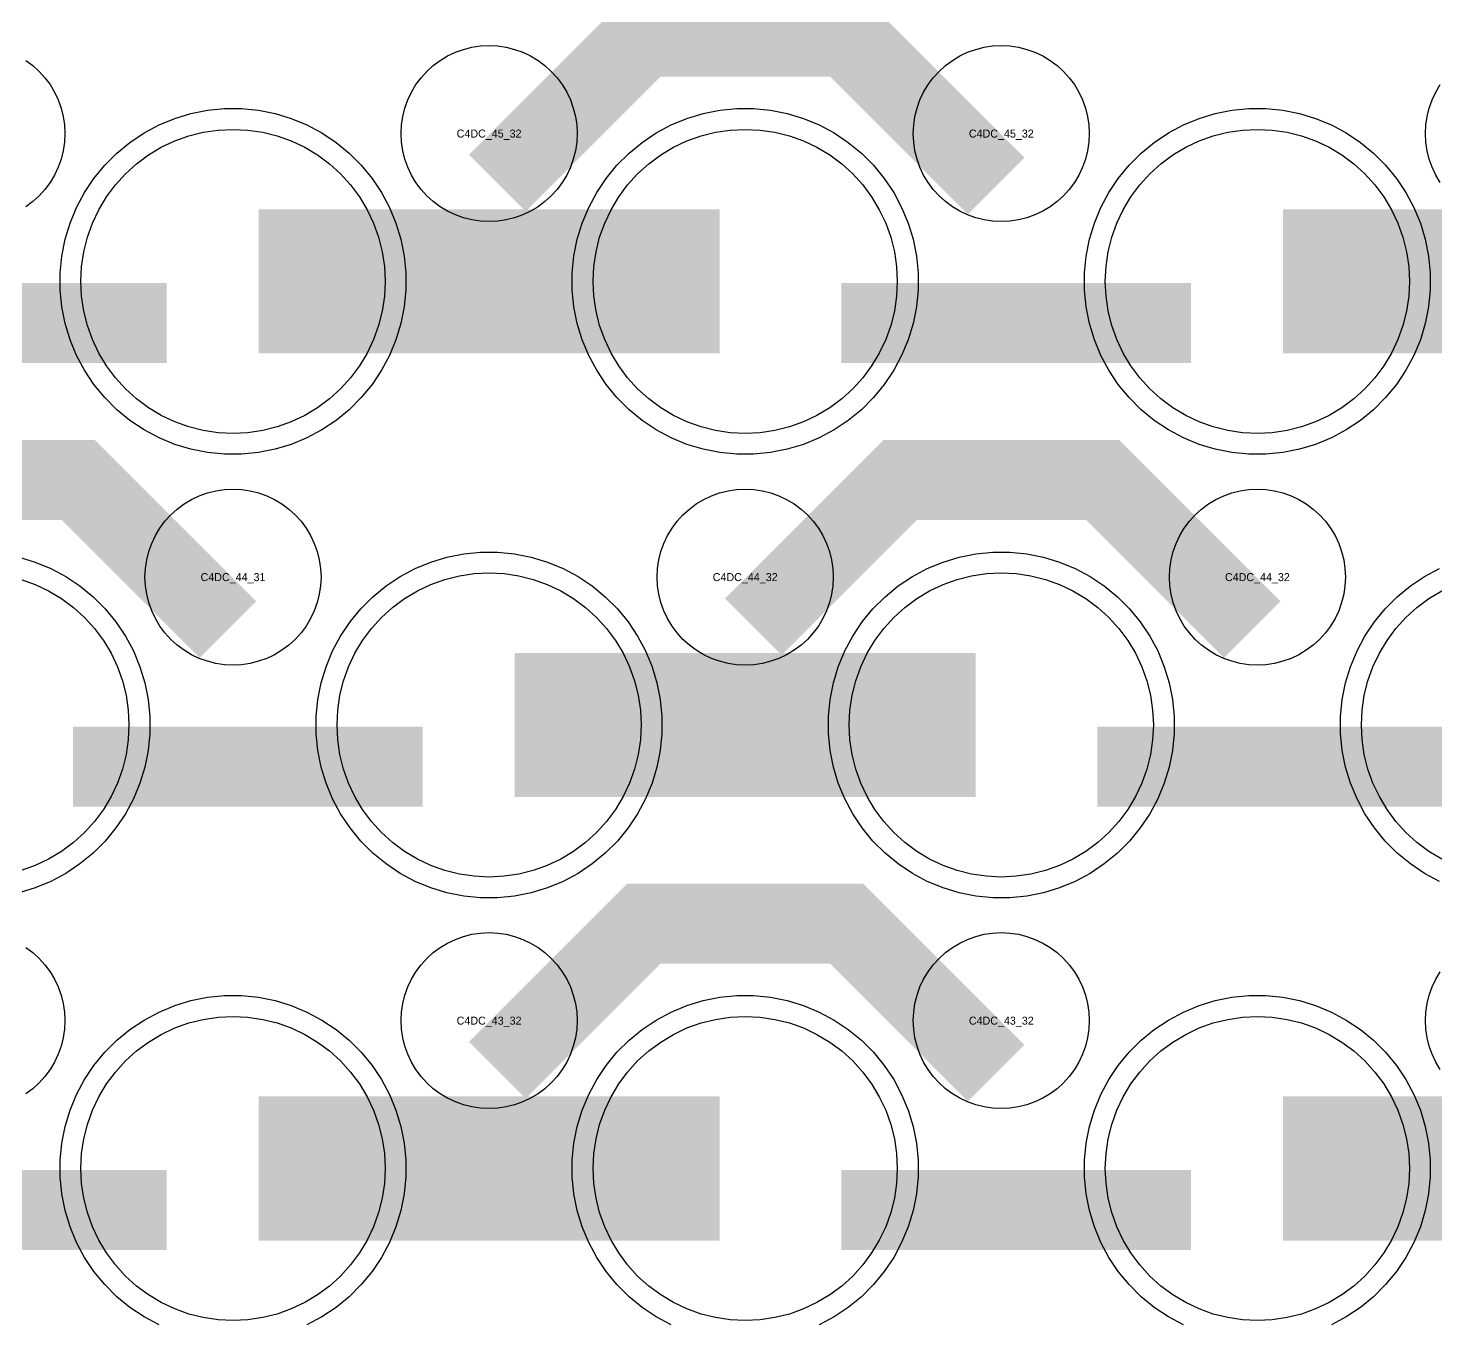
# Model space of a CAD drawing. Extents: x -11880 to 11880, y -14992 to 14992.
# Drawn here: x -1904 to -1464.2, y -8929.8 to -8525.1 of the extents above; entities that cross this region are included whole.
import ezdxf
from ezdxf.enums import TextEntityAlignment as Align

# ---------------------------------------------------------------- set-up
doc = ezdxf.new("R2010")
doc.units = 0
doc.header["$MEASUREMENT"] = 0
for name, color, linetype in [('GDS_775_DT_237', 138, 'CONTINUOUS'), ('RDL1_FS', 34, 'CONTINUOUS'), ('RDL_BS', 160, 'CONTINUOUS')]:
    doc.layers.add(name, color=color, linetype=linetype)

msp = doc.modelspace()

# ---------------------------------------------------------------- linework, layer by layer
at = {"layer": 'RDL1_FS'}
for points in [[(-1840, -8651.689), (-1844.657, -8651.46), (-1849.268, -8650.776), (-1853.791, -8649.644), (-1858.181, -8648.072), (-1862.395, -8646.08), (-1866.395, -8643.682), (-1870.14, -8640.904), (-1873.594, -8637.774), (-1876.724, -8634.32), (-1879.502, -8630.575), (-1881.9, -8626.575), (-1883.892, -8622.361), (-1885.464, -8617.971), (-1886.596, -8613.448), (-1887.28, -8608.837), (-1887.509, -8604.18), (-1887.28, -8599.523), (-1886.596, -8594.912), (-1885.464, -8590.389), (-1883.892, -8585.999), (-1881.9, -8581.785), (-1879.502, -8577.785), (-1876.724, -8574.04), (-1873.594, -8570.586), (-1870.14, -8567.456), (-1866.395, -8564.678), (-1862.395, -8562.28), (-1858.181, -8560.288), (-1853.791, -8558.716), (-1849.268, -8557.584), (-1844.657, -8556.9), (-1840, -8556.671), (-1835.343, -8556.9), (-1830.732, -8557.584), (-1826.209, -8558.716), (-1821.819, -8560.288), (-1817.605, -8562.28), (-1813.605, -8564.678), (-1809.86, -8567.456), (-1806.406, -8570.586), (-1803.276, -8574.04), (-1800.498, -8577.785), (-1798.1, -8581.785), (-1796.108, -8585.999), (-1794.536, -8590.389), (-1793.404, -8594.912), (-1792.72, -8599.523), (-1792.491, -8604.18), (-1792.72, -8608.837), (-1793.404, -8613.448), (-1794.536, -8617.971), (-1796.108, -8622.361), (-1798.1, -8626.575), (-1800.498, -8630.575), (-1803.276, -8634.32), (-1806.406, -8637.774), (-1809.86, -8640.904), (-1813.605, -8643.682), (-1817.605, -8646.08), (-1821.819, -8648.072), (-1826.209, -8649.644), (-1830.732, -8650.776), (-1835.343, -8651.46)], [(-1680, -8651.689), (-1684.657, -8651.46), (-1689.268, -8650.776), (-1693.791, -8649.644), (-1698.181, -8648.072), (-1702.395, -8646.08), (-1706.395, -8643.682), (-1710.14, -8640.904), (-1713.594, -8637.774), (-1716.724, -8634.32), (-1719.502, -8630.575), (-1721.9, -8626.575), (-1723.892, -8622.361), (-1725.464, -8617.971), (-1726.596, -8613.448), (-1727.28, -8608.837), (-1727.509, -8604.18), (-1727.28, -8599.523), (-1726.596, -8594.912), (-1725.464, -8590.389), (-1723.892, -8585.999), (-1721.9, -8581.785), (-1719.502, -8577.785), (-1716.724, -8574.04), (-1713.594, -8570.586), (-1710.14, -8567.456), (-1706.395, -8564.678), (-1702.395, -8562.28), (-1698.181, -8560.288), (-1693.791, -8558.716), (-1689.268, -8557.584), (-1684.657, -8556.9), (-1680, -8556.671), (-1675.343, -8556.9), (-1670.732, -8557.584), (-1666.209, -8558.716), (-1661.819, -8560.288), (-1657.605, -8562.28), (-1653.605, -8564.678), (-1649.86, -8567.456), (-1646.406, -8570.586), (-1643.276, -8574.04), (-1640.498, -8577.785), (-1638.1, -8581.785), (-1636.108, -8585.999), (-1634.536, -8590.389), (-1633.404, -8594.912), (-1632.72, -8599.523), (-1632.491, -8604.18), (-1632.72, -8608.837), (-1633.404, -8613.448), (-1634.536, -8617.971), (-1636.108, -8622.361), (-1638.1, -8626.575), (-1640.498, -8630.575), (-1643.276, -8634.32), (-1646.406, -8637.774), (-1649.86, -8640.904), (-1653.605, -8643.682), (-1657.605, -8646.08), (-1661.819, -8648.072), (-1666.209, -8649.644), (-1670.732, -8650.776), (-1675.343, -8651.46)], [(-1520, -8651.689), (-1524.657, -8651.46), (-1529.268, -8650.776), (-1533.791, -8649.644), (-1538.181, -8648.072), (-1542.395, -8646.08), (-1546.395, -8643.682), (-1550.14, -8640.904), (-1553.594, -8637.774), (-1556.724, -8634.32), (-1559.502, -8630.575), (-1561.9, -8626.575), (-1563.892, -8622.361), (-1565.464, -8617.971), (-1566.596, -8613.448), (-1567.28, -8608.837), (-1567.509, -8604.18), (-1567.28, -8599.523), (-1566.596, -8594.912), (-1565.464, -8590.389), (-1563.892, -8585.999), (-1561.9, -8581.785), (-1559.502, -8577.785), (-1556.724, -8574.04), (-1553.594, -8570.586), (-1550.14, -8567.456), (-1546.395, -8564.678), (-1542.395, -8562.28), (-1538.181, -8560.288), (-1533.791, -8558.716), (-1529.268, -8557.584), (-1524.657, -8556.9), (-1520, -8556.671), (-1515.343, -8556.9), (-1510.732, -8557.584), (-1506.209, -8558.716), (-1501.819, -8560.288), (-1497.605, -8562.28), (-1493.605, -8564.678), (-1489.86, -8567.456), (-1486.406, -8570.586), (-1483.276, -8574.04), (-1480.498, -8577.785), (-1478.1, -8581.785), (-1476.108, -8585.999), (-1474.536, -8590.389), (-1473.404, -8594.912), (-1472.72, -8599.523), (-1472.491, -8604.18), (-1472.72, -8608.837), (-1473.404, -8613.448), (-1474.536, -8617.971), (-1476.108, -8622.361), (-1478.1, -8626.575), (-1480.498, -8630.575), (-1483.276, -8634.32), (-1486.406, -8637.774), (-1489.86, -8640.904), (-1493.605, -8643.682), (-1497.605, -8646.08), (-1501.819, -8648.072), (-1506.209, -8649.644), (-1510.732, -8650.776), (-1515.343, -8651.46)], [(-1760, -8790.254), (-1764.657, -8790.025), (-1769.268, -8789.341), (-1773.791, -8788.209), (-1778.181, -8786.637), (-1782.395, -8784.645), (-1786.395, -8782.247), (-1790.14, -8779.469), (-1793.594, -8776.339), (-1796.724, -8772.885), (-1799.502, -8769.14), (-1801.9, -8765.14), (-1803.892, -8760.926), (-1805.464, -8756.536), (-1806.596, -8752.013), (-1807.28, -8747.402), (-1807.509, -8742.745), (-1807.28, -8738.088), (-1806.596, -8733.477), (-1805.464, -8728.954), (-1803.892, -8724.564), (-1801.9, -8720.35), (-1799.502, -8716.35), (-1796.724, -8712.605), (-1793.594, -8709.151), (-1790.14, -8706.021), (-1786.395, -8703.243), (-1782.395, -8700.845), (-1778.181, -8698.853), (-1773.791, -8697.281), (-1769.268, -8696.149), (-1764.657, -8695.465), (-1760, -8695.236), (-1755.343, -8695.465), (-1750.732, -8696.149), (-1746.209, -8697.281), (-1741.819, -8698.853), (-1737.605, -8700.845), (-1733.605, -8703.243), (-1729.86, -8706.021), (-1726.406, -8709.151), (-1723.276, -8712.605), (-1720.498, -8716.35), (-1718.1, -8720.35), (-1716.108, -8724.564), (-1714.536, -8728.954), (-1713.404, -8733.477), (-1712.72, -8738.088), (-1712.491, -8742.745), (-1712.72, -8747.402), (-1713.404, -8752.013), (-1714.536, -8756.536), (-1716.108, -8760.926), (-1718.1, -8765.14), (-1720.498, -8769.14), (-1723.276, -8772.885), (-1726.406, -8776.339), (-1729.86, -8779.469), (-1733.605, -8782.247), (-1737.605, -8784.645), (-1741.819, -8786.637), (-1746.209, -8788.209), (-1750.732, -8789.341), (-1755.343, -8790.025)], [(-1600, -8790.254), (-1604.657, -8790.025), (-1609.268, -8789.341), (-1613.791, -8788.209), (-1618.181, -8786.637), (-1622.395, -8784.645), (-1626.395, -8782.247), (-1630.14, -8779.469), (-1633.594, -8776.339), (-1636.724, -8772.885), (-1639.502, -8769.14), (-1641.9, -8765.14), (-1643.892, -8760.926), (-1645.464, -8756.536), (-1646.596, -8752.013), (-1647.28, -8747.402), (-1647.509, -8742.745), (-1647.28, -8738.088), (-1646.596, -8733.477), (-1645.464, -8728.954), (-1643.892, -8724.564), (-1641.9, -8720.35), (-1639.502, -8716.35), (-1636.724, -8712.605), (-1633.594, -8709.151), (-1630.14, -8706.021), (-1626.395, -8703.243), (-1622.395, -8700.845), (-1618.181, -8698.853), (-1613.791, -8697.281), (-1609.268, -8696.149), (-1604.657, -8695.465), (-1600, -8695.236), (-1595.343, -8695.465), (-1590.732, -8696.149), (-1586.209, -8697.281), (-1581.819, -8698.853), (-1577.605, -8700.845), (-1573.605, -8703.243), (-1569.86, -8706.021), (-1566.406, -8709.151), (-1563.276, -8712.605), (-1560.498, -8716.35), (-1558.1, -8720.35), (-1556.108, -8724.564), (-1554.536, -8728.954), (-1553.404, -8733.477), (-1552.72, -8738.088), (-1552.491, -8742.745), (-1552.72, -8747.402), (-1553.404, -8752.013), (-1554.536, -8756.536), (-1556.108, -8760.926), (-1558.1, -8765.14), (-1560.498, -8769.14), (-1563.276, -8772.885), (-1566.406, -8776.339), (-1569.86, -8779.469), (-1573.605, -8782.247), (-1577.605, -8784.645), (-1581.819, -8786.637), (-1586.209, -8788.209), (-1590.732, -8789.341), (-1595.343, -8790.025)], [(-1840, -8928.819), (-1844.657, -8928.59), (-1849.268, -8927.906), (-1853.791, -8926.774), (-1858.181, -8925.202), (-1862.395, -8923.21), (-1866.395, -8920.812), (-1870.14, -8918.034), (-1873.594, -8914.904), (-1876.724, -8911.45), (-1879.502, -8907.705), (-1881.9, -8903.705), (-1883.892, -8899.491), (-1885.464, -8895.101), (-1886.596, -8890.578), (-1887.28, -8885.967), (-1887.509, -8881.31), (-1887.28, -8876.653), (-1886.596, -8872.042), (-1885.464, -8867.519), (-1883.892, -8863.129), (-1881.9, -8858.915), (-1879.502, -8854.915), (-1876.724, -8851.17), (-1873.594, -8847.716), (-1870.14, -8844.586), (-1866.395, -8841.808), (-1862.395, -8839.41), (-1858.181, -8837.418), (-1853.791, -8835.846), (-1849.268, -8834.714), (-1844.657, -8834.03), (-1840, -8833.801), (-1835.343, -8834.03), (-1830.732, -8834.714), (-1826.209, -8835.846), (-1821.819, -8837.418), (-1817.605, -8839.41), (-1813.605, -8841.808), (-1809.86, -8844.586), (-1806.406, -8847.716), (-1803.276, -8851.17), (-1800.498, -8854.915), (-1798.1, -8858.915), (-1796.108, -8863.129), (-1794.536, -8867.519), (-1793.404, -8872.042), (-1792.72, -8876.653), (-1792.491, -8881.31), (-1792.72, -8885.967), (-1793.404, -8890.578), (-1794.536, -8895.101), (-1796.108, -8899.491), (-1798.1, -8903.705), (-1800.498, -8907.705), (-1803.276, -8911.45), (-1806.406, -8914.904), (-1809.86, -8918.034), (-1813.605, -8920.812), (-1817.605, -8923.21), (-1821.819, -8925.202), (-1826.209, -8926.774), (-1830.732, -8927.906), (-1835.343, -8928.59)], [(-1680, -8928.819), (-1684.657, -8928.59), (-1689.268, -8927.906), (-1693.791, -8926.774), (-1698.181, -8925.202), (-1702.395, -8923.21), (-1706.395, -8920.812), (-1710.14, -8918.034), (-1713.594, -8914.904), (-1716.724, -8911.45), (-1719.502, -8907.705), (-1721.9, -8903.705), (-1723.892, -8899.491), (-1725.464, -8895.101), (-1726.596, -8890.578), (-1727.28, -8885.967), (-1727.509, -8881.31), (-1727.28, -8876.653), (-1726.596, -8872.042), (-1725.464, -8867.519), (-1723.892, -8863.129), (-1721.9, -8858.915), (-1719.502, -8854.915), (-1716.724, -8851.17), (-1713.594, -8847.716), (-1710.14, -8844.586), (-1706.395, -8841.808), (-1702.395, -8839.41), (-1698.181, -8837.418), (-1693.791, -8835.846), (-1689.268, -8834.714), (-1684.657, -8834.03), (-1680, -8833.801), (-1675.343, -8834.03), (-1670.732, -8834.714), (-1666.209, -8835.846), (-1661.819, -8837.418), (-1657.605, -8839.41), (-1653.605, -8841.808), (-1649.86, -8844.586), (-1646.406, -8847.716), (-1643.276, -8851.17), (-1640.498, -8854.915), (-1638.1, -8858.915), (-1636.108, -8863.129), (-1634.536, -8867.519), (-1633.404, -8872.042), (-1632.72, -8876.653), (-1632.491, -8881.31), (-1632.72, -8885.967), (-1633.404, -8890.578), (-1634.536, -8895.101), (-1636.108, -8899.491), (-1638.1, -8903.705), (-1640.498, -8907.705), (-1643.276, -8911.45), (-1646.406, -8914.904), (-1649.86, -8918.034), (-1653.605, -8920.812), (-1657.605, -8923.21), (-1661.819, -8925.202), (-1666.209, -8926.774), (-1670.732, -8927.906), (-1675.343, -8928.59)], [(-1520, -8928.819), (-1524.657, -8928.59), (-1529.268, -8927.906), (-1533.791, -8926.774), (-1538.181, -8925.202), (-1542.395, -8923.21), (-1546.395, -8920.812), (-1550.14, -8918.034), (-1553.594, -8914.904), (-1556.724, -8911.45), (-1559.502, -8907.705), (-1561.9, -8903.705), (-1563.892, -8899.491), (-1565.464, -8895.101), (-1566.596, -8890.578), (-1567.28, -8885.967), (-1567.509, -8881.31), (-1567.28, -8876.653), (-1566.596, -8872.042), (-1565.464, -8867.519), (-1563.892, -8863.129), (-1561.9, -8858.915), (-1559.502, -8854.915), (-1556.724, -8851.17), (-1553.594, -8847.716), (-1550.14, -8844.586), (-1546.395, -8841.808), (-1542.395, -8839.41), (-1538.181, -8837.418), (-1533.791, -8835.846), (-1529.268, -8834.714), (-1524.657, -8834.03), (-1520, -8833.801), (-1515.343, -8834.03), (-1510.732, -8834.714), (-1506.209, -8835.846), (-1501.819, -8837.418), (-1497.605, -8839.41), (-1493.605, -8841.808), (-1489.86, -8844.586), (-1486.406, -8847.716), (-1483.276, -8851.17), (-1480.498, -8854.915), (-1478.1, -8858.915), (-1476.108, -8863.129), (-1474.536, -8867.519), (-1473.404, -8872.042), (-1472.72, -8876.653), (-1472.491, -8881.31), (-1472.72, -8885.967), (-1473.404, -8890.578), (-1474.536, -8895.101), (-1476.108, -8899.491), (-1478.1, -8903.705), (-1480.498, -8907.705), (-1483.276, -8911.45), (-1486.406, -8914.904), (-1489.86, -8918.034), (-1493.605, -8920.812), (-1497.605, -8923.21), (-1501.819, -8925.202), (-1506.209, -8926.774), (-1510.732, -8927.906), (-1515.343, -8928.59)]]:
    msp.add_lwpolyline(points, close=True, dxfattribs=at)
for points in [[(-1831.998, -8604.18, 45, 45, 0), (-1759.998, -8604.18, 45, 45, 0)], [(-1759.998, -8604.18, 45, 45, 0), (-1687.998, -8604.18, 45, 45, 0)], [(-1511.998, -8604.18, 45, 45, 0), (-1439.998, -8604.18, 45, 45, 0)], [(-1751.998, -8742.745, 45, 45, 0), (-1679.998, -8742.745, 45, 45, 0)], [(-1679.998, -8742.745, 45, 45, 0), (-1607.998, -8742.745, 45, 45, 0)], [(-1831.998, -8881.31, 45, 45, 0), (-1759.998, -8881.31, 45, 45, 0)], [(-1759.998, -8881.31, 45, 45, 0), (-1687.998, -8881.31, 45, 45, 0)], [(-1511.998, -8881.31, 45, 45, 0), (-1439.998, -8881.31, 45, 45, 0)]]:
    msp.add_lwpolyline(points, format="xyseb", dxfattribs=at)
for points in [[(-1906.209, -8697.281), (-1901.819, -8698.853), (-1897.605, -8700.845), (-1893.605, -8703.243), (-1889.86, -8706.021), (-1886.406, -8709.151), (-1883.276, -8712.605), (-1880.498, -8716.35), (-1878.1, -8720.35), (-1876.108, -8724.564), (-1874.536, -8728.954), (-1873.404, -8733.477), (-1872.72, -8738.088), (-1872.491, -8742.745), (-1872.72, -8747.402), (-1873.404, -8752.013), (-1874.536, -8756.536), (-1876.108, -8760.926), (-1878.1, -8765.14), (-1880.498, -8769.14), (-1883.276, -8772.885), (-1886.406, -8776.339), (-1889.86, -8779.469), (-1893.605, -8782.247), (-1897.605, -8784.645), (-1901.819, -8786.637), (-1906.209, -8788.209)], [(-1462.395, -8784.645), (-1466.395, -8782.247), (-1470.14, -8779.469), (-1473.594, -8776.339), (-1476.724, -8772.885), (-1479.502, -8769.14), (-1481.9, -8765.14), (-1483.892, -8760.926), (-1485.464, -8756.536), (-1486.596, -8752.013), (-1487.28, -8747.402), (-1487.509, -8742.745), (-1487.28, -8738.088), (-1486.596, -8733.477), (-1485.464, -8728.954), (-1483.892, -8724.564), (-1481.9, -8720.35), (-1479.502, -8716.35), (-1476.724, -8712.605), (-1473.594, -8709.151), (-1470.14, -8706.021), (-1466.395, -8703.243), (-1462.395, -8700.845)]]:
    msp.add_lwpolyline(points, dxfattribs=at)
at = {"layer": 'RDL_BS'}
for points in [[(-1757.438, -8573.494, 25, 25, 0), (-1711.623, -8527.679, 25, 25, 0), (-1678.07, -8527.679, 25, 25, 0)], [(-1601.599, -8574.393, 25, 25, 0), (-1648.313, -8527.679, 25, 25, 0), (-1678.071, -8527.679, 25, 25, 0)], [(-1969.984, -8617.193, 25, 25, 0), (-1860.719, -8617.193, 25, 25, 0)], [(-1649.984, -8617.193, 25, 25, 0), (-1540.719, -8617.193, 25, 25, 0)], [(-1841.599, -8712.958, 25, 25, 0), (-1888.313, -8666.244, 25, 25, 0), (-1918.071, -8666.244, 25, 25, 0)], [(-1677.438, -8712.059, 25, 25, 0), (-1631.623, -8666.244, 25, 25, 0), (-1598.07, -8666.244, 25, 25, 0)], [(-1521.599, -8712.958, 25, 25, 0), (-1568.313, -8666.244, 25, 25, 0), (-1598.071, -8666.244, 25, 25, 0)], [(-1889.984, -8755.758, 25, 25, 0), (-1780.719, -8755.758, 25, 25, 0)], [(-1569.984, -8755.758, 25, 25, 0), (-1460.719, -8755.758, 25, 25, 0)], [(-1757.438, -8850.624, 25, 25, 0), (-1711.623, -8804.809, 25, 25, 0), (-1678.07, -8804.809, 25, 25, 0)], [(-1601.599, -8851.523, 25, 25, 0), (-1648.313, -8804.809, 25, 25, 0), (-1678.071, -8804.809, 25, 25, 0)], [(-1969.984, -8894.323, 25, 25, 0), (-1860.719, -8894.323, 25, 25, 0)], [(-1649.984, -8894.323, 25, 25, 0), (-1540.719, -8894.323, 25, 25, 0)]]:
    msp.add_lwpolyline(points, format="xyseb", dxfattribs=at)
for points in [[(-1760, -8585.486), (-1762.693, -8585.354), (-1765.365, -8584.958), (-1767.984, -8584.301), (-1770.519, -8583.394), (-1772.956, -8582.242), (-1775.28, -8580.849), (-1777.443, -8579.246), (-1779.442, -8577.434), (-1781.254, -8575.435), (-1782.857, -8573.272), (-1784.25, -8570.948), (-1785.402, -8568.511), (-1786.309, -8565.976), (-1786.966, -8563.357), (-1787.362, -8560.685), (-1787.494, -8557.992), (-1787.362, -8555.299), (-1786.966, -8552.627), (-1786.309, -8550.008), (-1785.402, -8547.473), (-1784.25, -8545.036), (-1782.857, -8542.712), (-1781.254, -8540.549), (-1779.442, -8538.55), (-1777.443, -8536.738), (-1775.28, -8535.135), (-1772.956, -8533.742), (-1770.519, -8532.59), (-1767.984, -8531.683), (-1765.365, -8531.026), (-1762.693, -8530.63), (-1760, -8530.498), (-1757.307, -8530.63), (-1754.635, -8531.026), (-1752.016, -8531.683), (-1749.481, -8532.59), (-1747.044, -8533.742), (-1744.72, -8535.135), (-1742.557, -8536.738), (-1740.558, -8538.55), (-1738.746, -8540.549), (-1737.143, -8542.712), (-1735.75, -8545.036), (-1734.598, -8547.473), (-1733.691, -8550.008), (-1733.034, -8552.627), (-1732.638, -8555.299), (-1732.506, -8557.992), (-1732.638, -8560.685), (-1733.034, -8563.357), (-1733.691, -8565.976), (-1734.598, -8568.511), (-1735.75, -8570.948), (-1737.143, -8573.272), (-1738.746, -8575.435), (-1740.558, -8577.434), (-1742.557, -8579.246), (-1744.72, -8580.849), (-1747.044, -8582.242), (-1749.481, -8583.394), (-1752.016, -8584.301), (-1754.635, -8584.958), (-1757.307, -8585.354)], [(-1600, -8585.486), (-1602.693, -8585.354), (-1605.365, -8584.958), (-1607.984, -8584.301), (-1610.519, -8583.394), (-1612.956, -8582.242), (-1615.28, -8580.849), (-1617.443, -8579.246), (-1619.442, -8577.434), (-1621.254, -8575.435), (-1622.857, -8573.272), (-1624.25, -8570.948), (-1625.402, -8568.511), (-1626.309, -8565.976), (-1626.966, -8563.357), (-1627.362, -8560.685), (-1627.494, -8557.992), (-1627.362, -8555.299), (-1626.966, -8552.627), (-1626.309, -8550.008), (-1625.402, -8547.473), (-1624.25, -8545.036), (-1622.857, -8542.712), (-1621.254, -8540.549), (-1619.442, -8538.55), (-1617.443, -8536.738), (-1615.28, -8535.135), (-1612.956, -8533.742), (-1610.519, -8532.59), (-1607.984, -8531.683), (-1605.365, -8531.026), (-1602.693, -8530.63), (-1600, -8530.498), (-1597.307, -8530.63), (-1594.635, -8531.026), (-1592.016, -8531.683), (-1589.481, -8532.59), (-1587.044, -8533.742), (-1584.72, -8535.135), (-1582.557, -8536.738), (-1580.558, -8538.55), (-1578.746, -8540.549), (-1577.143, -8542.712), (-1575.75, -8545.036), (-1574.598, -8547.473), (-1573.691, -8550.008), (-1573.034, -8552.627), (-1572.638, -8555.299), (-1572.506, -8557.992), (-1572.638, -8560.685), (-1573.034, -8563.357), (-1573.691, -8565.976), (-1574.598, -8568.511), (-1575.75, -8570.948), (-1577.143, -8573.272), (-1578.746, -8575.435), (-1580.558, -8577.434), (-1582.557, -8579.246), (-1584.72, -8580.849), (-1587.044, -8582.242), (-1589.481, -8583.394), (-1592.016, -8584.301), (-1594.635, -8584.958), (-1597.307, -8585.354)], [(-1842.644, -8658.18), (-1847.938, -8657.663), (-1853.165, -8656.617), (-1858.205, -8655.086), (-1863.115, -8653.055), (-1867.777, -8650.563), (-1872.191, -8647.616), (-1876.292, -8644.254), (-1880.074, -8640.472), (-1883.436, -8636.371), (-1886.383, -8631.957), (-1888.875, -8627.295), (-1890.906, -8622.385), (-1892.437, -8617.345), (-1893.483, -8612.118), (-1894, -8606.824), (-1894, -8601.536), (-1893.483, -8596.242), (-1892.437, -8591.015), (-1890.906, -8585.975), (-1888.875, -8581.065), (-1886.383, -8576.403), (-1883.436, -8571.989), (-1880.074, -8567.888), (-1876.292, -8564.106), (-1872.191, -8560.744), (-1867.777, -8557.797), (-1863.115, -8555.305), (-1858.205, -8553.274), (-1853.165, -8551.743), (-1847.938, -8550.697), (-1842.644, -8550.18), (-1837.356, -8550.18), (-1832.062, -8550.697), (-1826.835, -8551.743), (-1821.795, -8553.274), (-1816.885, -8555.305), (-1812.223, -8557.797), (-1807.809, -8560.744), (-1803.708, -8564.106), (-1799.926, -8567.888), (-1796.564, -8571.989), (-1793.617, -8576.403), (-1791.125, -8581.065), (-1789.094, -8585.975), (-1787.563, -8591.015), (-1786.517, -8596.242), (-1786, -8601.536), (-1786, -8606.824), (-1786.517, -8612.118), (-1787.563, -8617.345), (-1789.094, -8622.385), (-1791.125, -8627.295), (-1793.617, -8631.957), (-1796.564, -8636.371), (-1799.926, -8640.472), (-1803.708, -8644.254), (-1807.809, -8647.616), (-1812.223, -8650.563), (-1816.885, -8653.055), (-1821.795, -8655.086), (-1826.835, -8656.617), (-1832.062, -8657.663), (-1837.356, -8658.18)], [(-1682.644, -8658.18), (-1687.938, -8657.663), (-1693.165, -8656.617), (-1698.205, -8655.086), (-1703.115, -8653.055), (-1707.777, -8650.563), (-1712.191, -8647.616), (-1716.292, -8644.254), (-1720.074, -8640.472), (-1723.436, -8636.371), (-1726.383, -8631.957), (-1728.875, -8627.295), (-1730.906, -8622.385), (-1732.437, -8617.345), (-1733.483, -8612.118), (-1734, -8606.824), (-1734, -8601.536), (-1733.483, -8596.242), (-1732.437, -8591.015), (-1730.906, -8585.975), (-1728.875, -8581.065), (-1726.383, -8576.403), (-1723.436, -8571.989), (-1720.074, -8567.888), (-1716.292, -8564.106), (-1712.191, -8560.744), (-1707.777, -8557.797), (-1703.115, -8555.305), (-1698.205, -8553.274), (-1693.165, -8551.743), (-1687.938, -8550.697), (-1682.644, -8550.18), (-1677.356, -8550.18), (-1672.062, -8550.697), (-1666.835, -8551.743), (-1661.795, -8553.274), (-1656.885, -8555.305), (-1652.223, -8557.797), (-1647.809, -8560.744), (-1643.708, -8564.106), (-1639.926, -8567.888), (-1636.564, -8571.989), (-1633.617, -8576.403), (-1631.125, -8581.065), (-1629.094, -8585.975), (-1627.563, -8591.015), (-1626.517, -8596.242), (-1626, -8601.536), (-1626, -8606.824), (-1626.517, -8612.118), (-1627.563, -8617.345), (-1629.094, -8622.385), (-1631.125, -8627.295), (-1633.617, -8631.957), (-1636.564, -8636.371), (-1639.926, -8640.472), (-1643.708, -8644.254), (-1647.809, -8647.616), (-1652.223, -8650.563), (-1656.885, -8653.055), (-1661.795, -8655.086), (-1666.835, -8656.617), (-1672.062, -8657.663), (-1677.356, -8658.18)], [(-1522.644, -8658.18), (-1527.938, -8657.663), (-1533.165, -8656.617), (-1538.205, -8655.086), (-1543.115, -8653.055), (-1547.777, -8650.563), (-1552.191, -8647.616), (-1556.292, -8644.254), (-1560.074, -8640.472), (-1563.436, -8636.371), (-1566.383, -8631.957), (-1568.875, -8627.295), (-1570.906, -8622.385), (-1572.437, -8617.345), (-1573.483, -8612.118), (-1574, -8606.824), (-1574, -8601.536), (-1573.483, -8596.242), (-1572.437, -8591.015), (-1570.906, -8585.975), (-1568.875, -8581.065), (-1566.383, -8576.403), (-1563.436, -8571.989), (-1560.074, -8567.888), (-1556.292, -8564.106), (-1552.191, -8560.744), (-1547.777, -8557.797), (-1543.115, -8555.305), (-1538.205, -8553.274), (-1533.165, -8551.743), (-1527.938, -8550.697), (-1522.644, -8550.18), (-1517.356, -8550.18), (-1512.062, -8550.697), (-1506.835, -8551.743), (-1501.795, -8553.274), (-1496.885, -8555.305), (-1492.223, -8557.797), (-1487.809, -8560.744), (-1483.708, -8564.106), (-1479.926, -8567.888), (-1476.564, -8571.989), (-1473.617, -8576.403), (-1471.125, -8581.065), (-1469.094, -8585.975), (-1467.563, -8591.015), (-1466.517, -8596.242), (-1466, -8601.536), (-1466, -8606.824), (-1466.517, -8612.118), (-1467.563, -8617.345), (-1469.094, -8622.385), (-1471.125, -8627.295), (-1473.617, -8631.957), (-1476.564, -8636.371), (-1479.926, -8640.472), (-1483.708, -8644.254), (-1487.809, -8647.616), (-1492.223, -8650.563), (-1496.885, -8653.055), (-1501.795, -8655.086), (-1506.835, -8656.617), (-1512.062, -8657.663), (-1517.356, -8658.18)], [(-1840, -8724.051), (-1842.693, -8723.919), (-1845.365, -8723.523), (-1847.984, -8722.866), (-1850.519, -8721.959), (-1852.956, -8720.807), (-1855.28, -8719.414), (-1857.443, -8717.811), (-1859.442, -8715.999), (-1861.254, -8714), (-1862.857, -8711.837), (-1864.25, -8709.513), (-1865.402, -8707.076), (-1866.309, -8704.541), (-1866.966, -8701.922), (-1867.362, -8699.25), (-1867.494, -8696.557), (-1867.362, -8693.864), (-1866.966, -8691.192), (-1866.309, -8688.573), (-1865.402, -8686.038), (-1864.25, -8683.601), (-1862.857, -8681.277), (-1861.254, -8679.114), (-1859.442, -8677.115), (-1857.443, -8675.303), (-1855.28, -8673.7), (-1852.956, -8672.307), (-1850.519, -8671.155), (-1847.984, -8670.248), (-1845.365, -8669.591), (-1842.693, -8669.195), (-1840, -8669.063), (-1837.307, -8669.195), (-1834.635, -8669.591), (-1832.016, -8670.248), (-1829.481, -8671.155), (-1827.044, -8672.307), (-1824.72, -8673.7), (-1822.557, -8675.303), (-1820.558, -8677.115), (-1818.746, -8679.114), (-1817.143, -8681.277), (-1815.75, -8683.601), (-1814.598, -8686.038), (-1813.691, -8688.573), (-1813.034, -8691.192), (-1812.638, -8693.864), (-1812.506, -8696.557), (-1812.638, -8699.25), (-1813.034, -8701.922), (-1813.691, -8704.541), (-1814.598, -8707.076), (-1815.75, -8709.513), (-1817.143, -8711.837), (-1818.746, -8714), (-1820.558, -8715.999), (-1822.557, -8717.811), (-1824.72, -8719.414), (-1827.044, -8720.807), (-1829.481, -8721.959), (-1832.016, -8722.866), (-1834.635, -8723.523), (-1837.307, -8723.919)], [(-1680, -8724.051), (-1682.693, -8723.919), (-1685.365, -8723.523), (-1687.984, -8722.866), (-1690.519, -8721.959), (-1692.956, -8720.807), (-1695.28, -8719.414), (-1697.443, -8717.811), (-1699.442, -8715.999), (-1701.254, -8714), (-1702.857, -8711.837), (-1704.25, -8709.513), (-1705.402, -8707.076), (-1706.309, -8704.541), (-1706.966, -8701.922), (-1707.362, -8699.25), (-1707.494, -8696.557), (-1707.362, -8693.864), (-1706.966, -8691.192), (-1706.309, -8688.573), (-1705.402, -8686.038), (-1704.25, -8683.601), (-1702.857, -8681.277), (-1701.254, -8679.114), (-1699.442, -8677.115), (-1697.443, -8675.303), (-1695.28, -8673.7), (-1692.956, -8672.307), (-1690.519, -8671.155), (-1687.984, -8670.248), (-1685.365, -8669.591), (-1682.693, -8669.195), (-1680, -8669.063), (-1677.307, -8669.195), (-1674.635, -8669.591), (-1672.016, -8670.248), (-1669.481, -8671.155), (-1667.044, -8672.307), (-1664.72, -8673.7), (-1662.557, -8675.303), (-1660.558, -8677.115), (-1658.746, -8679.114), (-1657.143, -8681.277), (-1655.75, -8683.601), (-1654.598, -8686.038), (-1653.691, -8688.573), (-1653.034, -8691.192), (-1652.638, -8693.864), (-1652.506, -8696.557), (-1652.638, -8699.25), (-1653.034, -8701.922), (-1653.691, -8704.541), (-1654.598, -8707.076), (-1655.75, -8709.513), (-1657.143, -8711.837), (-1658.746, -8714), (-1660.558, -8715.999), (-1662.557, -8717.811), (-1664.72, -8719.414), (-1667.044, -8720.807), (-1669.481, -8721.959), (-1672.016, -8722.866), (-1674.635, -8723.523), (-1677.307, -8723.919)], [(-1520, -8724.051), (-1522.693, -8723.919), (-1525.365, -8723.523), (-1527.984, -8722.866), (-1530.519, -8721.959), (-1532.956, -8720.807), (-1535.28, -8719.414), (-1537.443, -8717.811), (-1539.442, -8715.999), (-1541.254, -8714), (-1542.857, -8711.837), (-1544.25, -8709.513), (-1545.402, -8707.076), (-1546.309, -8704.541), (-1546.966, -8701.922), (-1547.362, -8699.25), (-1547.494, -8696.557), (-1547.362, -8693.864), (-1546.966, -8691.192), (-1546.309, -8688.573), (-1545.402, -8686.038), (-1544.25, -8683.601), (-1542.857, -8681.277), (-1541.254, -8679.114), (-1539.442, -8677.115), (-1537.443, -8675.303), (-1535.28, -8673.7), (-1532.956, -8672.307), (-1530.519, -8671.155), (-1527.984, -8670.248), (-1525.365, -8669.591), (-1522.693, -8669.195), (-1520, -8669.063), (-1517.307, -8669.195), (-1514.635, -8669.591), (-1512.016, -8670.248), (-1509.481, -8671.155), (-1507.044, -8672.307), (-1504.72, -8673.7), (-1502.557, -8675.303), (-1500.558, -8677.115), (-1498.746, -8679.114), (-1497.143, -8681.277), (-1495.75, -8683.601), (-1494.598, -8686.038), (-1493.691, -8688.573), (-1493.034, -8691.192), (-1492.638, -8693.864), (-1492.506, -8696.557), (-1492.638, -8699.25), (-1493.034, -8701.922), (-1493.691, -8704.541), (-1494.598, -8707.076), (-1495.75, -8709.513), (-1497.143, -8711.837), (-1498.746, -8714), (-1500.558, -8715.999), (-1502.557, -8717.811), (-1504.72, -8719.414), (-1507.044, -8720.807), (-1509.481, -8721.959), (-1512.016, -8722.866), (-1514.635, -8723.523), (-1517.307, -8723.919)], [(-1762.644, -8796.745), (-1767.938, -8796.228), (-1773.165, -8795.182), (-1778.205, -8793.651), (-1783.115, -8791.62), (-1787.777, -8789.128), (-1792.191, -8786.181), (-1796.292, -8782.819), (-1800.074, -8779.037), (-1803.436, -8774.936), (-1806.383, -8770.522), (-1808.875, -8765.86), (-1810.906, -8760.95), (-1812.437, -8755.91), (-1813.483, -8750.683), (-1814, -8745.389), (-1814, -8740.101), (-1813.483, -8734.807), (-1812.437, -8729.58), (-1810.906, -8724.54), (-1808.875, -8719.63), (-1806.383, -8714.968), (-1803.436, -8710.554), (-1800.074, -8706.453), (-1796.292, -8702.671), (-1792.191, -8699.309), (-1787.777, -8696.362), (-1783.115, -8693.87), (-1778.205, -8691.839), (-1773.165, -8690.308), (-1767.938, -8689.262), (-1762.644, -8688.745), (-1757.356, -8688.745), (-1752.062, -8689.262), (-1746.835, -8690.308), (-1741.795, -8691.839), (-1736.885, -8693.87), (-1732.223, -8696.362), (-1727.809, -8699.309), (-1723.708, -8702.671), (-1719.926, -8706.453), (-1716.564, -8710.554), (-1713.617, -8714.968), (-1711.125, -8719.63), (-1709.094, -8724.54), (-1707.563, -8729.58), (-1706.517, -8734.807), (-1706, -8740.101), (-1706, -8745.389), (-1706.517, -8750.683), (-1707.563, -8755.91), (-1709.094, -8760.95), (-1711.125, -8765.86), (-1713.617, -8770.522), (-1716.564, -8774.936), (-1719.926, -8779.037), (-1723.708, -8782.819), (-1727.809, -8786.181), (-1732.223, -8789.128), (-1736.885, -8791.62), (-1741.795, -8793.651), (-1746.835, -8795.182), (-1752.062, -8796.228), (-1757.356, -8796.745)], [(-1602.644, -8796.745), (-1607.938, -8796.228), (-1613.165, -8795.182), (-1618.205, -8793.651), (-1623.115, -8791.62), (-1627.777, -8789.128), (-1632.191, -8786.181), (-1636.292, -8782.819), (-1640.074, -8779.037), (-1643.436, -8774.936), (-1646.383, -8770.522), (-1648.875, -8765.86), (-1650.906, -8760.95), (-1652.437, -8755.91), (-1653.483, -8750.683), (-1654, -8745.389), (-1654, -8740.101), (-1653.483, -8734.807), (-1652.437, -8729.58), (-1650.906, -8724.54), (-1648.875, -8719.63), (-1646.383, -8714.968), (-1643.436, -8710.554), (-1640.074, -8706.453), (-1636.292, -8702.671), (-1632.191, -8699.309), (-1627.777, -8696.362), (-1623.115, -8693.87), (-1618.205, -8691.839), (-1613.165, -8690.308), (-1607.938, -8689.262), (-1602.644, -8688.745), (-1597.356, -8688.745), (-1592.062, -8689.262), (-1586.835, -8690.308), (-1581.795, -8691.839), (-1576.885, -8693.87), (-1572.223, -8696.362), (-1567.809, -8699.309), (-1563.708, -8702.671), (-1559.926, -8706.453), (-1556.564, -8710.554), (-1553.617, -8714.968), (-1551.125, -8719.63), (-1549.094, -8724.54), (-1547.563, -8729.58), (-1546.517, -8734.807), (-1546, -8740.101), (-1546, -8745.389), (-1546.517, -8750.683), (-1547.563, -8755.91), (-1549.094, -8760.95), (-1551.125, -8765.86), (-1553.617, -8770.522), (-1556.564, -8774.936), (-1559.926, -8779.037), (-1563.708, -8782.819), (-1567.809, -8786.181), (-1572.223, -8789.128), (-1576.885, -8791.62), (-1581.795, -8793.651), (-1586.835, -8795.182), (-1592.062, -8796.228), (-1597.356, -8796.745)], [(-1760, -8862.616), (-1762.693, -8862.484), (-1765.365, -8862.088), (-1767.984, -8861.431), (-1770.519, -8860.524), (-1772.956, -8859.372), (-1775.28, -8857.979), (-1777.443, -8856.376), (-1779.442, -8854.564), (-1781.254, -8852.565), (-1782.857, -8850.402), (-1784.25, -8848.078), (-1785.402, -8845.641), (-1786.309, -8843.106), (-1786.966, -8840.487), (-1787.362, -8837.815), (-1787.494, -8835.122), (-1787.362, -8832.429), (-1786.966, -8829.757), (-1786.309, -8827.138), (-1785.402, -8824.603), (-1784.25, -8822.166), (-1782.857, -8819.842), (-1781.254, -8817.679), (-1779.442, -8815.68), (-1777.443, -8813.868), (-1775.28, -8812.265), (-1772.956, -8810.872), (-1770.519, -8809.72), (-1767.984, -8808.813), (-1765.365, -8808.156), (-1762.693, -8807.76), (-1760, -8807.628), (-1757.307, -8807.76), (-1754.635, -8808.156), (-1752.016, -8808.813), (-1749.481, -8809.72), (-1747.044, -8810.872), (-1744.72, -8812.265), (-1742.557, -8813.868), (-1740.558, -8815.68), (-1738.746, -8817.679), (-1737.143, -8819.842), (-1735.75, -8822.166), (-1734.598, -8824.603), (-1733.691, -8827.138), (-1733.034, -8829.757), (-1732.638, -8832.429), (-1732.506, -8835.122), (-1732.638, -8837.815), (-1733.034, -8840.487), (-1733.691, -8843.106), (-1734.598, -8845.641), (-1735.75, -8848.078), (-1737.143, -8850.402), (-1738.746, -8852.565), (-1740.558, -8854.564), (-1742.557, -8856.376), (-1744.72, -8857.979), (-1747.044, -8859.372), (-1749.481, -8860.524), (-1752.016, -8861.431), (-1754.635, -8862.088), (-1757.307, -8862.484)], [(-1600, -8862.616), (-1602.693, -8862.484), (-1605.365, -8862.088), (-1607.984, -8861.431), (-1610.519, -8860.524), (-1612.956, -8859.372), (-1615.28, -8857.979), (-1617.443, -8856.376), (-1619.442, -8854.564), (-1621.254, -8852.565), (-1622.857, -8850.402), (-1624.25, -8848.078), (-1625.402, -8845.641), (-1626.309, -8843.106), (-1626.966, -8840.487), (-1627.362, -8837.815), (-1627.494, -8835.122), (-1627.362, -8832.429), (-1626.966, -8829.757), (-1626.309, -8827.138), (-1625.402, -8824.603), (-1624.25, -8822.166), (-1622.857, -8819.842), (-1621.254, -8817.679), (-1619.442, -8815.68), (-1617.443, -8813.868), (-1615.28, -8812.265), (-1612.956, -8810.872), (-1610.519, -8809.72), (-1607.984, -8808.813), (-1605.365, -8808.156), (-1602.693, -8807.76), (-1600, -8807.628), (-1597.307, -8807.76), (-1594.635, -8808.156), (-1592.016, -8808.813), (-1589.481, -8809.72), (-1587.044, -8810.872), (-1584.72, -8812.265), (-1582.557, -8813.868), (-1580.558, -8815.68), (-1578.746, -8817.679), (-1577.143, -8819.842), (-1575.75, -8822.166), (-1574.598, -8824.603), (-1573.691, -8827.138), (-1573.034, -8829.757), (-1572.638, -8832.429), (-1572.506, -8835.122), (-1572.638, -8837.815), (-1573.034, -8840.487), (-1573.691, -8843.106), (-1574.598, -8845.641), (-1575.75, -8848.078), (-1577.143, -8850.402), (-1578.746, -8852.565), (-1580.558, -8854.564), (-1582.557, -8856.376), (-1584.72, -8857.979), (-1587.044, -8859.372), (-1589.481, -8860.524), (-1592.016, -8861.431), (-1594.635, -8862.088), (-1597.307, -8862.484)]]:
    msp.add_lwpolyline(points, close=True, dxfattribs=at)
for points in [[(-1904.72, -8535.135), (-1902.557, -8536.738), (-1900.558, -8538.55), (-1898.746, -8540.549), (-1897.143, -8542.712), (-1895.75, -8545.036), (-1894.598, -8547.473), (-1893.691, -8550.008), (-1893.034, -8552.627), (-1892.638, -8555.299), (-1892.506, -8557.992), (-1892.638, -8560.685), (-1893.034, -8563.357), (-1893.691, -8565.976), (-1894.598, -8568.511), (-1895.75, -8570.948), (-1897.143, -8573.272), (-1898.746, -8575.435), (-1900.558, -8577.434), (-1902.557, -8579.246), (-1904.72, -8580.849)], [(-1462.857, -8573.272), (-1464.25, -8570.948), (-1465.402, -8568.511), (-1466.309, -8565.976), (-1466.966, -8563.357), (-1467.362, -8560.685), (-1467.494, -8557.992), (-1467.362, -8555.299), (-1466.966, -8552.627), (-1466.309, -8550.008), (-1465.402, -8547.473), (-1464.25, -8545.036), (-1462.857, -8542.712)], [(-1906.835, -8690.308), (-1901.795, -8691.839), (-1896.885, -8693.87), (-1892.223, -8696.362), (-1887.809, -8699.309), (-1883.708, -8702.671), (-1879.926, -8706.453), (-1876.564, -8710.554), (-1873.617, -8714.968), (-1871.125, -8719.63), (-1869.094, -8724.54), (-1867.563, -8729.58), (-1866.517, -8734.807), (-1866, -8740.101), (-1866, -8745.389), (-1866.517, -8750.683), (-1867.563, -8755.91), (-1869.094, -8760.95), (-1871.125, -8765.86), (-1873.617, -8770.522), (-1876.564, -8774.936), (-1879.926, -8779.037), (-1883.708, -8782.819), (-1887.809, -8786.181), (-1892.223, -8789.128), (-1896.885, -8791.62), (-1901.795, -8793.651), (-1906.835, -8795.182)], [(-1463.115, -8791.62), (-1467.777, -8789.128), (-1472.191, -8786.181), (-1476.292, -8782.819), (-1480.074, -8779.037), (-1483.436, -8774.936), (-1486.383, -8770.522), (-1488.875, -8765.86), (-1490.906, -8760.95), (-1492.437, -8755.91), (-1493.483, -8750.683), (-1494, -8745.389), (-1494, -8740.101), (-1493.483, -8734.807), (-1492.437, -8729.58), (-1490.906, -8724.54), (-1488.875, -8719.63), (-1486.383, -8714.968), (-1483.436, -8710.554), (-1480.074, -8706.453), (-1476.292, -8702.671), (-1472.191, -8699.309), (-1467.777, -8696.362), (-1463.115, -8693.87)], [(-1904.72, -8812.265), (-1902.557, -8813.868), (-1900.558, -8815.68), (-1898.746, -8817.679), (-1897.143, -8819.842), (-1895.75, -8822.166), (-1894.598, -8824.603), (-1893.691, -8827.138), (-1893.034, -8829.757), (-1892.638, -8832.429), (-1892.506, -8835.122), (-1892.638, -8837.815), (-1893.034, -8840.487), (-1893.691, -8843.106), (-1894.598, -8845.641), (-1895.75, -8848.078), (-1897.143, -8850.402), (-1898.746, -8852.565), (-1900.558, -8854.564), (-1902.557, -8856.376), (-1904.72, -8857.979)], [(-1462.857, -8850.402), (-1464.25, -8848.078), (-1465.402, -8845.641), (-1466.309, -8843.106), (-1466.966, -8840.487), (-1467.362, -8837.815), (-1467.494, -8835.122), (-1467.362, -8832.429), (-1466.966, -8829.757), (-1466.309, -8827.138), (-1465.402, -8824.603), (-1464.25, -8822.166), (-1462.857, -8819.842)], [(-1863.115, -8930.185), (-1867.777, -8927.693), (-1872.191, -8924.746), (-1876.292, -8921.384), (-1880.074, -8917.602), (-1883.436, -8913.501), (-1886.383, -8909.087), (-1888.875, -8904.425), (-1890.906, -8899.515), (-1892.437, -8894.475), (-1893.483, -8889.248), (-1894, -8883.954), (-1894, -8878.666), (-1893.483, -8873.372), (-1892.437, -8868.145), (-1890.906, -8863.105), (-1888.875, -8858.195), (-1886.383, -8853.533), (-1883.436, -8849.119), (-1880.074, -8845.018), (-1876.292, -8841.236), (-1872.191, -8837.874), (-1867.777, -8834.927), (-1863.115, -8832.435), (-1858.205, -8830.404), (-1853.165, -8828.873), (-1847.938, -8827.827), (-1842.644, -8827.31), (-1837.356, -8827.31), (-1832.062, -8827.827), (-1826.835, -8828.873), (-1821.795, -8830.404), (-1816.885, -8832.435), (-1812.223, -8834.927), (-1807.809, -8837.874), (-1803.708, -8841.236), (-1799.926, -8845.018), (-1796.564, -8849.119), (-1793.617, -8853.533), (-1791.125, -8858.195), (-1789.094, -8863.105), (-1787.563, -8868.145), (-1786.517, -8873.372), (-1786, -8878.666), (-1786, -8883.954), (-1786.517, -8889.248), (-1787.563, -8894.475), (-1789.094, -8899.515), (-1791.125, -8904.425), (-1793.617, -8909.087), (-1796.564, -8913.501), (-1799.926, -8917.602), (-1803.708, -8921.384), (-1807.809, -8924.746), (-1812.223, -8927.693), (-1816.885, -8930.185)], [(-1703.115, -8930.185), (-1707.777, -8927.693), (-1712.191, -8924.746), (-1716.292, -8921.384), (-1720.074, -8917.602), (-1723.436, -8913.501), (-1726.383, -8909.087), (-1728.875, -8904.425), (-1730.906, -8899.515), (-1732.437, -8894.475), (-1733.483, -8889.248), (-1734, -8883.954), (-1734, -8878.666), (-1733.483, -8873.372), (-1732.437, -8868.145), (-1730.906, -8863.105), (-1728.875, -8858.195), (-1726.383, -8853.533), (-1723.436, -8849.119), (-1720.074, -8845.018), (-1716.292, -8841.236), (-1712.191, -8837.874), (-1707.777, -8834.927), (-1703.115, -8832.435), (-1698.205, -8830.404), (-1693.165, -8828.873), (-1687.938, -8827.827), (-1682.644, -8827.31), (-1677.356, -8827.31), (-1672.062, -8827.827), (-1666.835, -8828.873), (-1661.795, -8830.404), (-1656.885, -8832.435), (-1652.223, -8834.927), (-1647.809, -8837.874), (-1643.708, -8841.236), (-1639.926, -8845.018), (-1636.564, -8849.119), (-1633.617, -8853.533), (-1631.125, -8858.195), (-1629.094, -8863.105), (-1627.563, -8868.145), (-1626.517, -8873.372), (-1626, -8878.666), (-1626, -8883.954), (-1626.517, -8889.248), (-1627.563, -8894.475), (-1629.094, -8899.515), (-1631.125, -8904.425), (-1633.617, -8909.087), (-1636.564, -8913.501), (-1639.926, -8917.602), (-1643.708, -8921.384), (-1647.809, -8924.746), (-1652.223, -8927.693), (-1656.885, -8930.185)], [(-1543.115, -8930.185), (-1547.777, -8927.693), (-1552.191, -8924.746), (-1556.292, -8921.384), (-1560.074, -8917.602), (-1563.436, -8913.501), (-1566.383, -8909.087), (-1568.875, -8904.425), (-1570.906, -8899.515), (-1572.437, -8894.475), (-1573.483, -8889.248), (-1574, -8883.954), (-1574, -8878.666), (-1573.483, -8873.372), (-1572.437, -8868.145), (-1570.906, -8863.105), (-1568.875, -8858.195), (-1566.383, -8853.533), (-1563.436, -8849.119), (-1560.074, -8845.018), (-1556.292, -8841.236), (-1552.191, -8837.874), (-1547.777, -8834.927), (-1543.115, -8832.435), (-1538.205, -8830.404), (-1533.165, -8828.873), (-1527.938, -8827.827), (-1522.644, -8827.31), (-1517.356, -8827.31), (-1512.062, -8827.827), (-1506.835, -8828.873), (-1501.795, -8830.404), (-1496.885, -8832.435), (-1492.223, -8834.927), (-1487.809, -8837.874), (-1483.708, -8841.236), (-1479.926, -8845.018), (-1476.564, -8849.119), (-1473.617, -8853.533), (-1471.125, -8858.195), (-1469.094, -8863.105), (-1467.563, -8868.145), (-1466.517, -8873.372), (-1466, -8878.666), (-1466, -8883.954), (-1466.517, -8889.248), (-1467.563, -8894.475), (-1469.094, -8899.515), (-1471.125, -8904.425), (-1473.617, -8909.087), (-1476.564, -8913.501), (-1479.926, -8917.602), (-1483.708, -8921.384), (-1487.809, -8924.746), (-1492.223, -8927.693), (-1496.885, -8930.185)]]:
    msp.add_lwpolyline(points, dxfattribs=at)

# ---------------------------------------------------------------- texts
at = {"layer": 'GDS_775_DT_237'}
for s, p in [('C4DC_45_32', (-1760, -8557.992)), ('C4DC_45_32', (-1760, -8557.992)), ('C4DC_45_32', (-1600, -8557.992)), ('C4DC_45_32', (-1600, -8557.992)), ('C4DC_44_31', (-1840, -8696.557)), ('C4DC_44_31', (-1840, -8696.557)), ('C4DC_44_32', (-1680, -8696.557)), ('C4DC_44_32', (-1680, -8696.557)), ('C4DC_44_32', (-1520, -8696.557)), ('C4DC_44_32', (-1520, -8696.557)), ('C4DC_43_32', (-1760, -8835.122)), ('C4DC_43_32', (-1760, -8835.122)), ('C4DC_43_32', (-1600, -8835.122)), ('C4DC_43_32', (-1600, -8835.122))]:
    msp.add_text(s, height=2.5, dxfattribs=at).set_placement(p, align=Align.MIDDLE_CENTER)

doc.saveas('drawing.dxf')
